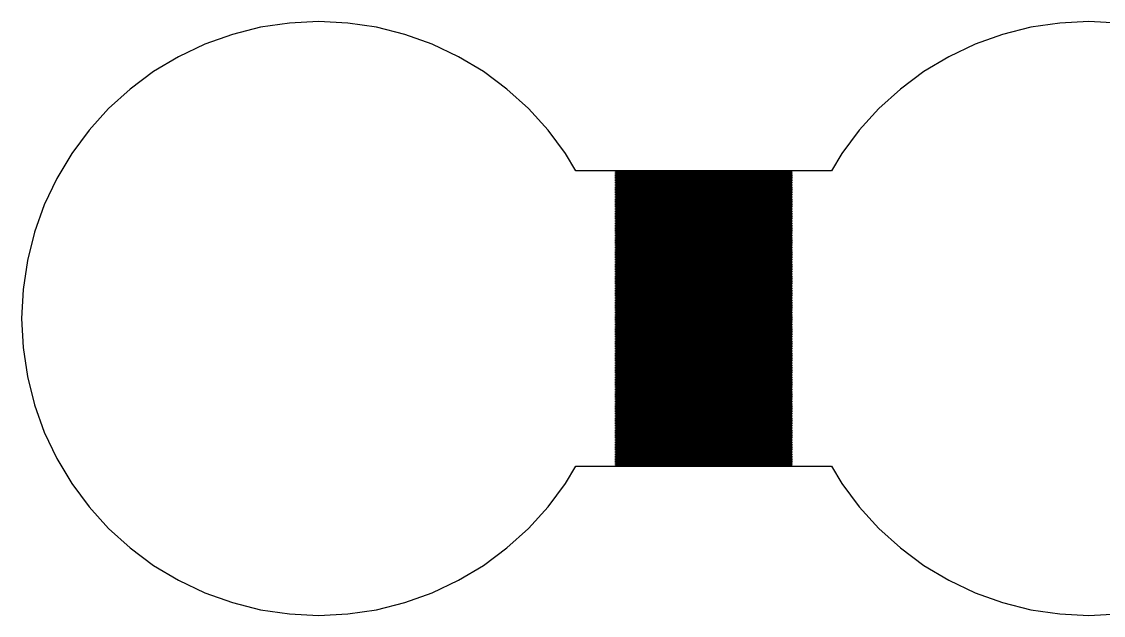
# Model space of a CAD drawing. Extents: x -5 to 101, y -4 to 66.
# Drawn here: x -4.97 to 7.67, y -3.97 to 2.97 of the extents above; entities that cross this region are included whole.
import ezdxf

# ---------------------------------------------------------------- set-up
doc = ezdxf.new("R2010")
doc.units = 0

msp = doc.modelspace()

# ---------------------------------------------------------------- linework, layer by layer
for p, q in [((-1.84012, 2.95328), (-2.17696, 2.90332)), ((-1.5, 2.96999), (-1.84012, 2.95328)), ((-1.15987, 2.95328), (-1.5, 2.96999)), ((-0.823029, 2.90332), (-1.15987, 2.95328)), ((7.15987, 2.95328), (6.82303, 2.90332)), ((7.5, 2.96999), (7.15987, 2.95328)), ((7.84013, 2.95328), (7.5, 2.96999)), ((-2.50728, 2.82057), (-2.82791, 2.70586)), ((-2.17696, 2.90332), (-2.50728, 2.82057)), ((-0.492706, 2.82057), (-0.823029, 2.90332)), ((-0.172073, 2.70586), (-0.492706, 2.82057)), ((6.49271, 2.82057), (6.17207, 2.70586)), ((6.82303, 2.90332), (6.49271, 2.82057)), ((-2.82791, 2.70586), (-3.13574, 2.56026)), ((0.135757, 2.56026), (-0.172073, 2.70586)), ((6.17207, 2.70586), (5.86424, 2.56026)), ((-3.13574, 2.56026), (-3.42783, 2.38519)), ((0.427841, 2.38519), (0.135757, 2.56026)), ((5.86424, 2.56026), (5.57216, 2.38519)), ((-3.42783, 2.38519), (-3.70134, 2.18234)), ((0.701355, 2.18234), (0.427841, 2.38519)), ((5.57216, 2.38519), (5.29865, 2.18234)), ((-3.70134, 2.18234), (-3.95366, 1.95366)), ((0.953674, 1.95366), (0.701355, 2.18234)), ((5.29865, 2.18234), (5.04633, 1.95366)), ((-3.95366, 1.95366), (-4.18234, 1.70134)), ((1.18236, 1.70134), (0.953674, 1.95366)), ((5.04633, 1.95366), (4.81764, 1.70134)), ((-4.18234, 1.70134), (-4.38519, 1.42783)), ((1.38521, 1.42783), (1.18236, 1.70134)), ((4.81764, 1.70134), (4.61479, 1.42783)), ((-4.38519, 1.42783), (-4.56026, 1.13574)), ((1.50677, 1.22499), (1.38521, 1.42783)), ((4.61479, 1.42783), (4.49323, 1.22499)), ((4.49323, 1.22499), (1.50677, 1.22499)), ((1.97, 1.20499), (1.97, 1.215)), ((1.97, 1.215), (4.03, 1.215)), ((4.03, 1.20499), (1.97, 1.20499)), ((1.97, 1.185), (1.97, 1.19499)), ((1.97, 1.19499), (4.03, 1.19499)), ((4.03, 1.185), (1.97, 1.185)), ((1.97, 1.16499), (1.97, 1.17499)), ((1.97, 1.17499), (4.03, 1.17499)), ((4.03, 1.16499), (1.97, 1.16499)), ((1.97, 1.14499), (1.97, 1.155)), ((1.97, 1.155), (4.03, 1.155)), ((4.03, 1.14499), (1.97, 1.14499)), ((4.03, 1.215), (4.03, 1.20499)), ((4.03, 1.19499), (4.03, 1.185)), ((4.03, 1.17499), (4.03, 1.16499)), ((4.03, 1.155), (4.03, 1.14499)), ((-4.56026, 1.13574), (-4.70586, 0.827911)), ((1.97, 1.125), (1.97, 1.13499)), ((1.97, 1.13499), (4.03, 1.13499)), ((4.03, 1.125), (1.97, 1.125)), ((1.97, 1.105), (1.97, 1.11499)), ((1.97, 1.11499), (4.03, 1.11499)), ((4.03, 1.105), (1.97, 1.105)), ((1.97, 1.08499), (1.97, 1.09499)), ((1.97, 1.09499), (4.03, 1.09499)), ((4.03, 1.08499), (1.97, 1.08499)), ((1.97, 1.06499), (1.97, 1.075)), ((1.97, 1.075), (4.03, 1.075)), ((4.03, 1.06499), (1.97, 1.06499)), ((1.97, 1.045), (1.97, 1.05499)), ((1.97, 1.05499), (4.03, 1.05499)), ((4.03, 1.045), (1.97, 1.045)), ((1.97, 1.02499), (1.97, 1.03499)), ((1.97, 1.03499), (4.03, 1.03499)), ((4.03, 1.02499), (1.97, 1.02499)), ((1.97, 1.00499), (1.97, 1.015)), ((1.97, 1.015), (4.03, 1.015)), ((4.03, 1.13499), (4.03, 1.125)), ((4.03, 1.11499), (4.03, 1.105)), ((4.03, 1.09499), (4.03, 1.08499)), ((4.03, 1.075), (4.03, 1.06499)), ((4.03, 1.05499), (4.03, 1.045)), ((4.03, 1.03499), (4.03, 1.02499)), ((4.03, 1.015), (4.03, 1.00499)), ((4.03, 1.00499), (1.97, 1.00499)), ((1.97, 0.984985), (1.97, 0.994995)), ((1.97, 0.994995), (4.03, 0.994995)), ((4.03, 0.984985), (1.97, 0.984985)), ((1.97, 0.964996), (1.97, 0.974991)), ((1.97, 0.974991), (4.03, 0.974991)), ((4.03, 0.964996), (1.97, 0.964996)), ((1.97, 0.944992), (1.97, 0.954987)), ((1.97, 0.954987), (4.03, 0.954987)), ((4.03, 0.944992), (1.97, 0.944992)), ((1.97, 0.924988), (1.97, 0.934998)), ((1.97, 0.934998), (4.03, 0.934998)), ((4.03, 0.924988), (1.97, 0.924988)), ((1.97, 0.904999), (1.97, 0.914993)), ((1.97, 0.914993), (4.03, 0.914993)), ((4.03, 0.904999), (1.97, 0.904999)), ((1.97, 0.884995), (1.97, 0.894989)), ((1.97, 0.894989), (4.03, 0.894989)), ((4.03, 0.884995), (1.97, 0.884995)), ((4.03, 0.994995), (4.03, 0.984985)), ((4.03, 0.974991), (4.03, 0.964996)), ((4.03, 0.954987), (4.03, 0.944992)), ((4.03, 0.934998), (4.03, 0.924988)), ((4.03, 0.914993), (4.03, 0.904999)), ((4.03, 0.894989), (4.03, 0.884995)), ((-4.70586, 0.827911), (-4.82057, 0.507278)), ((1.97, 0.86499), (1.97, 0.875)), ((1.97, 0.875), (4.03, 0.875)), ((4.03, 0.86499), (1.97, 0.86499)), ((1.97, 0.844986), (1.97, 0.854996)), ((1.97, 0.854996), (4.03, 0.854996)), ((4.03, 0.844986), (1.97, 0.844986)), ((1.97, 0.824997), (1.97, 0.834991)), ((1.97, 0.834991), (4.03, 0.834991)), ((4.03, 0.824997), (1.97, 0.824997)), ((1.97, 0.804993), (1.97, 0.814987)), ((1.97, 0.814987), (4.03, 0.814987)), ((4.03, 0.804993), (1.97, 0.804993)), ((1.97, 0.784988), (1.97, 0.794998)), ((1.97, 0.794998), (4.03, 0.794998)), ((4.03, 0.784988), (1.97, 0.784988)), ((1.97, 0.764999), (1.97, 0.774994)), ((1.97, 0.774994), (4.03, 0.774994)), ((4.03, 0.764999), (1.97, 0.764999)), ((4.03, 0.875), (4.03, 0.86499)), ((4.03, 0.854996), (4.03, 0.844986)), ((4.03, 0.834991), (4.03, 0.824997)), ((4.03, 0.814987), (4.03, 0.804993)), ((4.03, 0.794998), (4.03, 0.784988)), ((4.03, 0.774994), (4.03, 0.764999)), ((1.97, 0.744995), (1.97, 0.75499)), ((1.97, 0.75499), (4.03, 0.75499)), ((4.03, 0.744995), (1.97, 0.744995)), ((1.97, 0.724991), (1.97, 0.734985)), ((1.97, 0.734985), (4.03, 0.734985)), ((4.03, 0.724991), (1.97, 0.724991)), ((1.97, 0.704987), (1.97, 0.714996)), ((1.97, 0.714996), (4.03, 0.714996)), ((4.03, 0.704987), (1.97, 0.704987)), ((1.97, 0.684998), (1.97, 0.694992)), ((1.97, 0.694992), (4.03, 0.694992)), ((4.03, 0.684998), (1.97, 0.684998)), ((1.97, 0.664993), (1.97, 0.674988)), ((1.97, 0.674988), (4.03, 0.674988)), ((4.03, 0.664993), (1.97, 0.664993)), ((1.97, 0.644989), (1.97, 0.654999)), ((1.97, 0.654999), (4.03, 0.654999)), ((4.03, 0.644989), (1.97, 0.644989)), ((1.97, 0.625), (1.97, 0.634995)), ((1.97, 0.634995), (4.03, 0.634995)), ((4.03, 0.75499), (4.03, 0.744995)), ((4.03, 0.734985), (4.03, 0.724991)), ((4.03, 0.714996), (4.03, 0.704987)), ((4.03, 0.694992), (4.03, 0.684998)), ((4.03, 0.674988), (4.03, 0.664993)), ((4.03, 0.654999), (4.03, 0.644989)), ((4.03, 0.634995), (4.03, 0.625)), ((-4.82057, 0.507278), (-4.90332, 0.176956)), ((4.03, 0.625), (1.97, 0.625)), ((1.97, 0.604996), (1.97, 0.61499)), ((1.97, 0.61499), (4.03, 0.61499)), ((4.03, 0.604996), (1.97, 0.604996)), ((1.97, 0.584991), (1.97, 0.594986)), ((1.97, 0.594986), (4.03, 0.594986)), ((4.03, 0.584991), (1.97, 0.584991)), ((1.97, 0.564987), (1.97, 0.574997)), ((1.97, 0.574997), (4.03, 0.574997)), ((4.03, 0.564987), (1.97, 0.564987)), ((1.97, 0.544998), (1.97, 0.554993)), ((1.97, 0.554993), (4.03, 0.554993)), ((4.03, 0.544998), (1.97, 0.544998)), ((1.97, 0.524994), (1.97, 0.534988)), ((1.97, 0.534988), (4.03, 0.534988)), ((4.03, 0.524994), (1.97, 0.524994)), ((1.97, 0.50499), (1.97, 0.514999)), ((1.97, 0.514999), (4.03, 0.514999)), ((4.03, 0.61499), (4.03, 0.604996)), ((4.03, 0.594986), (4.03, 0.584991)), ((4.03, 0.574997), (4.03, 0.564987)), ((4.03, 0.554993), (4.03, 0.544998)), ((4.03, 0.534988), (4.03, 0.524994)), ((4.03, 0.514999), (4.03, 0.50499)), ((4.03, 0.50499), (1.97, 0.50499)), ((1.97, 0.484985), (1.97, 0.494995)), ((1.97, 0.494995), (4.03, 0.494995)), ((4.03, 0.484985), (1.97, 0.484985)), ((1.97, 0.464996), (1.97, 0.474991)), ((1.97, 0.474991), (4.03, 0.474991)), ((4.03, 0.464996), (1.97, 0.464996)), ((1.97, 0.444992), (1.97, 0.454987)), ((1.97, 0.454987), (4.03, 0.454987)), ((4.03, 0.444992), (1.97, 0.444992)), ((1.97, 0.424988), (1.97, 0.434998)), ((1.97, 0.434998), (4.03, 0.434998)), ((4.03, 0.424988), (1.97, 0.424988)), ((1.97, 0.404999), (1.97, 0.414993)), ((1.97, 0.414993), (4.03, 0.414993)), ((4.03, 0.404999), (1.97, 0.404999)), ((1.97, 0.384995), (1.97, 0.394989)), ((1.97, 0.394989), (4.03, 0.394989)), ((4.03, 0.384995), (1.97, 0.384995)), ((4.03, 0.494995), (4.03, 0.484985)), ((4.03, 0.474991), (4.03, 0.464996)), ((4.03, 0.454987), (4.03, 0.444992)), ((4.03, 0.434998), (4.03, 0.424988)), ((4.03, 0.414993), (4.03, 0.404999)), ((4.03, 0.394989), (4.03, 0.384995)), ((1.97, 0.36499), (1.97, 0.375)), ((1.97, 0.375), (4.03, 0.375)), ((4.03, 0.36499), (1.97, 0.36499)), ((1.97, 0.344986), (1.97, 0.354996)), ((1.97, 0.354996), (4.03, 0.354996)), ((4.03, 0.344986), (1.97, 0.344986)), ((1.97, 0.324997), (1.97, 0.334991)), ((1.97, 0.334991), (4.03, 0.334991)), ((4.03, 0.324997), (1.97, 0.324997)), ((1.97, 0.304993), (1.97, 0.314987)), ((1.97, 0.314987), (4.03, 0.314987)), ((4.03, 0.304993), (1.97, 0.304993)), ((1.97, 0.284988), (1.97, 0.294998)), ((1.97, 0.294998), (4.03, 0.294998)), ((4.03, 0.284988), (1.97, 0.284988)), ((1.97, 0.264999), (1.97, 0.274994)), ((1.97, 0.274994), (4.03, 0.274994)), ((4.03, 0.264999), (1.97, 0.264999)), ((1.97, 0.244995), (1.97, 0.25499)), ((1.97, 0.25499), (4.03, 0.25499)), ((4.03, 0.375), (4.03, 0.36499)), ((4.03, 0.354996), (4.03, 0.344986)), ((4.03, 0.334991), (4.03, 0.324997)), ((4.03, 0.314987), (4.03, 0.304993)), ((4.03, 0.294998), (4.03, 0.284988)), ((4.03, 0.274994), (4.03, 0.264999)), ((4.03, 0.25499), (4.03, 0.244995)), ((-4.90332, 0.176956), (-4.95328, -0.159882)), ((4.03, 0.244995), (1.97, 0.244995)), ((1.97, 0.224991), (1.97, 0.234985)), ((1.97, 0.234985), (4.03, 0.234985)), ((4.03, 0.224991), (1.97, 0.224991)), ((1.97, 0.204987), (1.97, 0.214996)), ((1.97, 0.214996), (4.03, 0.214996)), ((4.03, 0.204987), (1.97, 0.204987)), ((1.97, 0.184998), (1.97, 0.194992)), ((1.97, 0.194992), (4.03, 0.194992)), ((4.03, 0.184998), (1.97, 0.184998)), ((1.97, 0.164993), (1.97, 0.174988)), ((1.97, 0.174988), (4.03, 0.174988)), ((4.03, 0.164993), (1.97, 0.164993)), ((1.97, 0.144989), (1.97, 0.154999)), ((1.97, 0.154999), (4.03, 0.154999)), ((4.03, 0.144989), (1.97, 0.144989)), ((1.97, 0.125), (1.97, 0.134995)), ((1.97, 0.134995), (4.03, 0.134995)), ((4.03, 0.234985), (4.03, 0.224991)), ((4.03, 0.214996), (4.03, 0.204987)), ((4.03, 0.194992), (4.03, 0.184998)), ((4.03, 0.174988), (4.03, 0.164993)), ((4.03, 0.154999), (4.03, 0.144989)), ((4.03, 0.134995), (4.03, 0.125)), ((4.03, 0.125), (1.97, 0.125)), ((1.97, 0.104996), (1.97, 0.11499)), ((1.97, 0.11499), (4.03, 0.11499)), ((4.03, 0.104996), (1.97, 0.104996)), ((1.97, 0.084991), (1.97, 0.094986)), ((1.97, 0.094986), (4.03, 0.094986)), ((4.03, 0.084991), (1.97, 0.084991)), ((1.97, 0.064987), (1.97, 0.074997)), ((1.97, 0.074997), (4.03, 0.074997)), ((4.03, 0.064987), (1.97, 0.064987)), ((1.97, 0.044998), (1.97, 0.054993)), ((1.97, 0.054993), (4.03, 0.054993)), ((4.03, 0.044998), (1.97, 0.044998)), ((1.97, 0.024994), (1.97, 0.034988)), ((1.97, 0.034988), (4.03, 0.034988)), ((4.03, 0.024994), (1.97, 0.024994)), ((1.97, 0.00499), (1.97, 0.014999)), ((1.97, 0.014999), (4.03, 0.014999)), ((4.03, 0.00499), (1.97, 0.00499)), ((4.03, 0.11499), (4.03, 0.104996)), ((4.03, 0.094986), (4.03, 0.084991)), ((4.03, 0.074997), (4.03, 0.064987)), ((4.03, 0.054993), (4.03, 0.044998)), ((4.03, 0.034988), (4.03, 0.024994)), ((4.03, 0.014999), (4.03, 0.00499)), ((1.97, -0.015015), (1.97, -0.005005)), ((1.97, -0.005005), (4.03, -0.005005)), ((4.03, -0.015015), (1.97, -0.015015)), ((1.97, -0.035004), (1.97, -0.025009)), ((1.97, -0.025009), (4.03, -0.025009)), ((4.03, -0.035004), (1.97, -0.035004)), ((1.97, -0.055008), (1.97, -0.045013)), ((1.97, -0.045013), (4.03, -0.045013)), ((4.03, -0.055008), (1.97, -0.055008)), ((1.97, -0.075012), (1.97, -0.065002)), ((1.97, -0.065002), (4.03, -0.065002)), ((4.03, -0.075012), (1.97, -0.075012)), ((1.97, -0.095001), (1.97, -0.085007)), ((1.97, -0.085007), (4.03, -0.085007)), ((4.03, -0.095001), (1.97, -0.095001)), ((1.97, -0.115005), (1.97, -0.105011)), ((1.97, -0.105011), (4.03, -0.105011)), ((4.03, -0.115005), (1.97, -0.115005)), ((1.97, -0.13501), (1.97, -0.125)), ((1.97, -0.125), (4.03, -0.125)), ((4.03, -0.005005), (4.03, -0.015015)), ((4.03, -0.025009), (4.03, -0.035004)), ((4.03, -0.045013), (4.03, -0.055008)), ((4.03, -0.065002), (4.03, -0.075012)), ((4.03, -0.085007), (4.03, -0.095001)), ((4.03, -0.105011), (4.03, -0.115005)), ((4.03, -0.125), (4.03, -0.13501)), ((-4.95328, -0.159882), (-4.96999, -0.5)), ((4.03, -0.13501), (1.97, -0.13501)), ((1.97, -0.155014), (1.97, -0.145004)), ((1.97, -0.145004), (4.03, -0.145004)), ((4.03, -0.155014), (1.97, -0.155014)), ((1.97, -0.175003), (1.97, -0.165009)), ((1.97, -0.165009), (4.03, -0.165009)), ((4.03, -0.175003), (1.97, -0.175003)), ((1.97, -0.195007), (1.97, -0.185013)), ((1.97, -0.185013), (4.03, -0.185013)), ((4.03, -0.195007), (1.97, -0.195007)), ((1.97, -0.215012), (1.97, -0.205002)), ((1.97, -0.205002), (4.03, -0.205002)), ((4.03, -0.215012), (1.97, -0.215012)), ((1.97, -0.235001), (1.97, -0.225006)), ((1.97, -0.225006), (4.03, -0.225006)), ((4.03, -0.235001), (1.97, -0.235001)), ((1.97, -0.255005), (1.97, -0.24501)), ((1.97, -0.24501), (4.03, -0.24501)), ((4.03, -0.145004), (4.03, -0.155014)), ((4.03, -0.165009), (4.03, -0.175003)), ((4.03, -0.185013), (4.03, -0.195007)), ((4.03, -0.205002), (4.03, -0.215012)), ((4.03, -0.225006), (4.03, -0.235001)), ((4.03, -0.24501), (4.03, -0.255005)), ((4.03, -0.255005), (1.97, -0.255005)), ((1.97, -0.275009), (1.97, -0.265015)), ((1.97, -0.265015), (4.03, -0.265015)), ((4.03, -0.275009), (1.97, -0.275009)), ((1.97, -0.295013), (1.97, -0.285004)), ((1.97, -0.285004), (4.03, -0.285004)), ((4.03, -0.295013), (1.97, -0.295013)), ((1.97, -0.315002), (1.97, -0.305008)), ((1.97, -0.305008), (4.03, -0.305008)), ((4.03, -0.315002), (1.97, -0.315002)), ((1.97, -0.335007), (1.97, -0.325012)), ((1.97, -0.325012), (4.03, -0.325012)), ((4.03, -0.335007), (1.97, -0.335007)), ((1.97, -0.355011), (1.97, -0.345001)), ((1.97, -0.345001), (4.03, -0.345001)), ((4.03, -0.355011), (1.97, -0.355011)), ((1.97, -0.375), (1.97, -0.365005)), ((1.97, -0.365005), (4.03, -0.365005)), ((4.03, -0.375), (1.97, -0.375)), ((4.03, -0.265015), (4.03, -0.275009)), ((4.03, -0.285004), (4.03, -0.295013)), ((4.03, -0.305008), (4.03, -0.315002)), ((4.03, -0.325012), (4.03, -0.335007)), ((4.03, -0.345001), (4.03, -0.355011)), ((4.03, -0.365005), (4.03, -0.375)), ((-4.96999, -0.5), (-4.95328, -0.840118)), ((1.97, -0.395004), (1.97, -0.38501)), ((1.97, -0.38501), (4.03, -0.38501)), ((4.03, -0.395004), (1.97, -0.395004)), ((1.97, -0.415009), (1.97, -0.405014)), ((1.97, -0.405014), (4.03, -0.405014)), ((4.03, -0.415009), (1.97, -0.415009)), ((1.97, -0.435013), (1.97, -0.425003)), ((1.97, -0.425003), (4.03, -0.425003)), ((4.03, -0.435013), (1.97, -0.435013)), ((1.97, -0.455002), (1.97, -0.445007)), ((1.97, -0.445007), (4.03, -0.445007)), ((4.03, -0.455002), (1.97, -0.455002)), ((1.97, -0.475006), (1.97, -0.465012)), ((1.97, -0.465012), (4.03, -0.465012)), ((4.03, -0.475006), (1.97, -0.475006)), ((1.97, -0.49501), (1.97, -0.485001)), ((1.97, -0.485001), (4.03, -0.485001)), ((4.03, -0.49501), (1.97, -0.49501)), ((1.97, -0.514999), (1.97, -0.50499)), ((1.97, -0.50499), (4.03, -0.50499)), ((4.03, -0.38501), (4.03, -0.395004)), ((4.03, -0.405014), (4.03, -0.415009)), ((4.03, -0.425003), (4.03, -0.435013)), ((4.03, -0.445007), (4.03, -0.455002)), ((4.03, -0.465012), (4.03, -0.475006)), ((4.03, -0.485001), (4.03, -0.49501)), ((4.03, -0.50499), (4.03, -0.514999)), ((4.03, -0.514999), (1.97, -0.514999)), ((1.97, -0.534988), (1.97, -0.524994)), ((1.97, -0.524994), (4.03, -0.524994)), ((4.03, -0.534988), (1.97, -0.534988)), ((1.97, -0.554993), (1.97, -0.544998)), ((1.97, -0.544998), (4.03, -0.544998)), ((4.03, -0.554993), (1.97, -0.554993)), ((1.97, -0.574997), (1.97, -0.564987)), ((1.97, -0.564987), (4.03, -0.564987)), ((4.03, -0.574997), (1.97, -0.574997)), ((1.97, -0.594986), (1.97, -0.584991)), ((1.97, -0.584991), (4.03, -0.584991)), ((4.03, -0.594986), (1.97, -0.594986)), ((1.97, -0.61499), (1.97, -0.604996)), ((1.97, -0.604996), (4.03, -0.604996)), ((4.03, -0.61499), (1.97, -0.61499)), ((1.97, -0.634995), (1.97, -0.625)), ((1.97, -0.625), (4.03, -0.625)), ((4.03, -0.524994), (4.03, -0.534988)), ((4.03, -0.544998), (4.03, -0.554993)), ((4.03, -0.564987), (4.03, -0.574997)), ((4.03, -0.584991), (4.03, -0.594986)), ((4.03, -0.604996), (4.03, -0.61499)), ((4.03, -0.625), (4.03, -0.634995)), ((4.03, -0.634995), (1.97, -0.634995)), ((1.97, -0.654999), (1.97, -0.644989)), ((1.97, -0.644989), (4.03, -0.644989)), ((4.03, -0.654999), (1.97, -0.654999)), ((1.97, -0.674988), (1.97, -0.664993)), ((1.97, -0.664993), (4.03, -0.664993)), ((4.03, -0.674988), (1.97, -0.674988)), ((1.97, -0.694992), (1.97, -0.684998)), ((1.97, -0.684998), (4.03, -0.684998)), ((4.03, -0.694992), (1.97, -0.694992)), ((1.97, -0.714996), (1.97, -0.704987)), ((1.97, -0.704987), (4.03, -0.704987)), ((4.03, -0.714996), (1.97, -0.714996)), ((1.97, -0.734985), (1.97, -0.724991)), ((1.97, -0.724991), (4.03, -0.724991)), ((4.03, -0.734985), (1.97, -0.734985)), ((1.97, -0.75499), (1.97, -0.744995)), ((1.97, -0.744995), (4.03, -0.744995)), ((4.03, -0.75499), (1.97, -0.75499)), ((4.03, -0.644989), (4.03, -0.654999)), ((4.03, -0.664993), (4.03, -0.674988)), ((4.03, -0.684998), (4.03, -0.694992)), ((4.03, -0.704987), (4.03, -0.714996)), ((4.03, -0.724991), (4.03, -0.734985)), ((4.03, -0.744995), (4.03, -0.75499)), ((-4.95328, -0.840118), (-4.90332, -1.17696)), ((1.97, -0.774994), (1.97, -0.764999)), ((1.97, -0.764999), (4.03, -0.764999)), ((4.03, -0.774994), (1.97, -0.774994)), ((1.97, -0.794998), (1.97, -0.784988)), ((1.97, -0.784988), (4.03, -0.784988)), ((4.03, -0.794998), (1.97, -0.794998)), ((1.97, -0.814987), (1.97, -0.804993)), ((1.97, -0.804993), (4.03, -0.804993)), ((4.03, -0.814987), (1.97, -0.814987)), ((1.97, -0.834991), (1.97, -0.824997)), ((1.97, -0.824997), (4.03, -0.824997)), ((4.03, -0.834991), (1.97, -0.834991)), ((1.97, -0.854996), (1.97, -0.844986)), ((1.97, -0.844986), (4.03, -0.844986)), ((4.03, -0.854996), (1.97, -0.854996)), ((1.97, -0.875), (1.97, -0.86499)), ((1.97, -0.86499), (4.03, -0.86499)), ((4.03, -0.875), (1.97, -0.875)), ((4.03, -0.764999), (4.03, -0.774994)), ((4.03, -0.784988), (4.03, -0.794998)), ((4.03, -0.804993), (4.03, -0.814987)), ((4.03, -0.824997), (4.03, -0.834991)), ((4.03, -0.844986), (4.03, -0.854996)), ((4.03, -0.86499), (4.03, -0.875)), ((1.97, -0.894989), (1.97, -0.884995)), ((1.97, -0.884995), (4.03, -0.884995)), ((4.03, -0.894989), (1.97, -0.894989)), ((1.97, -0.914993), (1.97, -0.904999)), ((1.97, -0.904999), (4.03, -0.904999)), ((4.03, -0.914993), (1.97, -0.914993)), ((1.97, -0.934998), (1.97, -0.924988)), ((1.97, -0.924988), (4.03, -0.924988)), ((4.03, -0.934998), (1.97, -0.934998)), ((1.97, -0.954987), (1.97, -0.944992)), ((1.97, -0.944992), (4.03, -0.944992)), ((4.03, -0.954987), (1.97, -0.954987)), ((1.97, -0.974991), (1.97, -0.964996)), ((1.97, -0.964996), (4.03, -0.964996)), ((4.03, -0.974991), (1.97, -0.974991)), ((1.97, -0.994995), (1.97, -0.984985)), ((1.97, -0.984985), (4.03, -0.984985)), ((4.03, -0.994995), (1.97, -0.994995)), ((1.97, -1.015), (1.97, -1.00499)), ((1.97, -1.00499), (4.03, -1.00499)), ((4.03, -0.884995), (4.03, -0.894989)), ((4.03, -0.904999), (4.03, -0.914993)), ((4.03, -0.924988), (4.03, -0.934998)), ((4.03, -0.944992), (4.03, -0.954987)), ((4.03, -0.964996), (4.03, -0.974991)), ((4.03, -0.984985), (4.03, -0.994995)), ((4.03, -1.00499), (4.03, -1.015)), ((4.03, -1.015), (1.97, -1.015)), ((1.97, -1.03499), (1.97, -1.02499)), ((1.97, -1.02499), (4.03, -1.02499)), ((4.03, -1.03499), (1.97, -1.03499)), ((1.97, -1.05499), (1.97, -1.045)), ((1.97, -1.045), (4.03, -1.045)), ((4.03, -1.05499), (1.97, -1.05499)), ((1.97, -1.075), (1.97, -1.06499)), ((1.97, -1.06499), (4.03, -1.06499)), ((4.03, -1.075), (1.97, -1.075)), ((1.97, -1.09499), (1.97, -1.08499)), ((1.97, -1.08499), (4.03, -1.08499)), ((4.03, -1.09499), (1.97, -1.09499)), ((1.97, -1.11499), (1.97, -1.105)), ((1.97, -1.105), (4.03, -1.105)), ((4.03, -1.11499), (1.97, -1.11499)), ((1.97, -1.13499), (1.97, -1.125)), ((1.97, -1.125), (4.03, -1.125)), ((4.03, -1.13499), (1.97, -1.13499)), ((4.03, -1.02499), (4.03, -1.03499)), ((4.03, -1.045), (4.03, -1.05499)), ((4.03, -1.06499), (4.03, -1.075)), ((4.03, -1.08499), (4.03, -1.09499)), ((4.03, -1.105), (4.03, -1.11499)), ((4.03, -1.125), (4.03, -1.13499)), ((-4.90332, -1.17696), (-4.82057, -1.50728)), ((1.97, -1.155), (1.97, -1.14499)), ((1.97, -1.14499), (4.03, -1.14499)), ((4.03, -1.155), (1.97, -1.155)), ((1.97, -1.17499), (1.97, -1.16499)), ((1.97, -1.16499), (4.03, -1.16499)), ((4.03, -1.17499), (1.97, -1.17499)), ((1.97, -1.19499), (1.97, -1.185)), ((1.97, -1.185), (4.03, -1.185)), ((4.03, -1.19499), (1.97, -1.19499)), ((1.97, -1.215), (1.97, -1.20499)), ((1.97, -1.20499), (4.03, -1.20499)), ((4.03, -1.215), (1.97, -1.215)), ((1.97, -1.23499), (1.97, -1.22499)), ((1.97, -1.22499), (4.03, -1.22499)), ((4.03, -1.23499), (1.97, -1.23499)), ((1.97, -1.25499), (1.97, -1.245)), ((1.97, -1.245), (4.03, -1.245)), ((4.03, -1.25499), (1.97, -1.25499)), ((4.03, -1.14499), (4.03, -1.155)), ((4.03, -1.16499), (4.03, -1.17499)), ((4.03, -1.185), (4.03, -1.19499)), ((4.03, -1.20499), (4.03, -1.215)), ((4.03, -1.22499), (4.03, -1.23499)), ((4.03, -1.245), (4.03, -1.25499)), ((1.97, -1.27499), (1.97, -1.265)), ((1.97, -1.265), (4.03, -1.265)), ((4.03, -1.27499), (1.97, -1.27499)), ((1.97, -1.295), (1.97, -1.28499)), ((1.97, -1.28499), (4.03, -1.28499)), ((4.03, -1.295), (1.97, -1.295)), ((1.97, -1.31499), (1.97, -1.30499)), ((1.97, -1.30499), (4.03, -1.30499)), ((4.03, -1.31499), (1.97, -1.31499)), ((1.97, -1.33499), (1.97, -1.325)), ((1.97, -1.325), (4.03, -1.325)), ((4.03, -1.33499), (1.97, -1.33499)), ((1.97, -1.355), (1.97, -1.34499)), ((1.97, -1.34499), (4.03, -1.34499)), ((4.03, -1.355), (1.97, -1.355)), ((1.97, -1.375), (1.97, -1.36499)), ((1.97, -1.36499), (4.03, -1.36499)), ((4.03, -1.375), (1.97, -1.375)), ((1.97, -1.39499), (1.97, -1.38499)), ((1.97, -1.38499), (4.03, -1.38499)), ((4.03, -1.265), (4.03, -1.27499)), ((4.03, -1.28499), (4.03, -1.295)), ((4.03, -1.30499), (4.03, -1.31499)), ((4.03, -1.325), (4.03, -1.33499)), ((4.03, -1.34499), (4.03, -1.355)), ((4.03, -1.36499), (4.03, -1.375)), ((4.03, -1.38499), (4.03, -1.39499)), ((-4.82057, -1.50728), (-4.70586, -1.82791)), ((4.03, -1.39499), (1.97, -1.39499)), ((1.97, -1.41499), (1.97, -1.405)), ((1.97, -1.405), (4.03, -1.405)), ((4.03, -1.41499), (1.97, -1.41499)), ((1.97, -1.435), (1.97, -1.42499)), ((1.97, -1.42499), (4.03, -1.42499)), ((4.03, -1.435), (1.97, -1.435)), ((1.97, -1.45499), (1.97, -1.44499)), ((1.97, -1.44499), (4.03, -1.44499)), ((4.03, -1.45499), (1.97, -1.45499)), ((1.97, -1.47499), (1.97, -1.465)), ((1.97, -1.465), (4.03, -1.465)), ((4.03, -1.47499), (1.97, -1.47499)), ((1.97, -1.495), (1.97, -1.48499)), ((1.97, -1.48499), (4.03, -1.48499)), ((4.03, -1.495), (1.97, -1.495)), ((1.97, -1.515), (1.97, -1.50499)), ((1.97, -1.50499), (4.03, -1.50499)), ((4.03, -1.515), (1.97, -1.515)), ((4.03, -1.405), (4.03, -1.41499)), ((4.03, -1.42499), (4.03, -1.435)), ((4.03, -1.44499), (4.03, -1.45499)), ((4.03, -1.465), (4.03, -1.47499)), ((4.03, -1.48499), (4.03, -1.495)), ((4.03, -1.50499), (4.03, -1.515)), ((1.97, -1.53499), (1.97, -1.52499)), ((1.97, -1.52499), (4.03, -1.52499)), ((4.03, -1.53499), (1.97, -1.53499)), ((1.97, -1.55499), (1.97, -1.545)), ((1.97, -1.545), (4.03, -1.545)), ((4.03, -1.55499), (1.97, -1.55499)), ((1.97, -1.575), (1.97, -1.56499)), ((1.97, -1.56499), (4.03, -1.56499)), ((4.03, -1.575), (1.97, -1.575)), ((1.97, -1.59499), (1.97, -1.58499)), ((1.97, -1.58499), (4.03, -1.58499)), ((4.03, -1.59499), (1.97, -1.59499)), ((1.97, -1.61499), (1.97, -1.605)), ((1.97, -1.605), (4.03, -1.605)), ((4.03, -1.61499), (1.97, -1.61499)), ((1.97, -1.63499), (1.97, -1.625)), ((1.97, -1.625), (4.03, -1.625)), ((4.03, -1.63499), (1.97, -1.63499)), ((4.03, -1.52499), (4.03, -1.53499)), ((4.03, -1.545), (4.03, -1.55499)), ((4.03, -1.56499), (4.03, -1.575)), ((4.03, -1.58499), (4.03, -1.59499)), ((4.03, -1.605), (4.03, -1.61499)), ((4.03, -1.625), (4.03, -1.63499)), ((1.97, -1.655), (1.97, -1.64499)), ((1.97, -1.64499), (4.03, -1.64499)), ((4.03, -1.655), (1.97, -1.655)), ((1.97, -1.67499), (1.97, -1.66499)), ((1.97, -1.66499), (4.03, -1.66499)), ((4.03, -1.67499), (1.97, -1.67499)), ((1.97, -1.69499), (1.97, -1.685)), ((1.97, -1.685), (4.03, -1.685)), ((4.03, -1.69499), (1.97, -1.69499)), ((1.97, -1.715), (1.97, -1.70499)), ((1.97, -1.70499), (4.03, -1.70499)), ((4.03, -1.715), (1.97, -1.715)), ((1.97, -1.73499), (1.97, -1.72499)), ((1.97, -1.72499), (4.03, -1.72499)), ((4.03, -1.73499), (1.97, -1.73499)), ((1.97, -1.75499), (1.97, -1.745)), ((1.97, -1.745), (4.03, -1.745)), ((4.03, -1.75499), (1.97, -1.75499)), ((1.97, -1.77499), (1.97, -1.765)), ((1.97, -1.765), (4.03, -1.765)), ((4.03, -1.64499), (4.03, -1.655)), ((4.03, -1.66499), (4.03, -1.67499)), ((4.03, -1.685), (4.03, -1.69499)), ((4.03, -1.70499), (4.03, -1.715)), ((4.03, -1.72499), (4.03, -1.73499)), ((4.03, -1.745), (4.03, -1.75499)), ((4.03, -1.765), (4.03, -1.77499)), ((-4.70586, -1.82791), (-4.56026, -2.13574)), ((4.03, -1.77499), (1.97, -1.77499)), ((1.97, -1.795), (1.97, -1.78499)), ((1.97, -1.78499), (4.03, -1.78499)), ((4.03, -1.795), (1.97, -1.795)), ((1.97, -1.81499), (1.97, -1.80499)), ((1.97, -1.80499), (4.03, -1.80499)), ((4.03, -1.81499), (1.97, -1.81499)), ((1.97, -1.83499), (1.97, -1.825)), ((1.97, -1.825), (4.03, -1.825)), ((4.03, -1.83499), (1.97, -1.83499)), ((1.97, -1.855), (1.97, -1.84499)), ((1.97, -1.84499), (4.03, -1.84499)), ((4.03, -1.855), (1.97, -1.855)), ((1.97, -1.875), (1.97, -1.86499)), ((1.97, -1.86499), (4.03, -1.86499)), ((4.03, -1.875), (1.97, -1.875)), ((1.97, -1.89499), (1.97, -1.88499)), ((1.97, -1.88499), (4.03, -1.88499)), ((4.03, -1.89499), (1.97, -1.89499)), ((4.03, -1.78499), (4.03, -1.795)), ((4.03, -1.80499), (4.03, -1.81499)), ((4.03, -1.825), (4.03, -1.83499)), ((4.03, -1.84499), (4.03, -1.855)), ((4.03, -1.86499), (4.03, -1.875)), ((4.03, -1.88499), (4.03, -1.89499)), ((1.97, -1.91499), (1.97, -1.905)), ((1.97, -1.905), (4.03, -1.905)), ((4.03, -1.91499), (1.97, -1.91499)), ((1.97, -1.935), (1.97, -1.92499)), ((1.97, -1.92499), (4.03, -1.92499)), ((4.03, -1.935), (1.97, -1.935)), ((1.97, -1.95499), (1.97, -1.94499)), ((1.97, -1.94499), (4.03, -1.94499)), ((4.03, -1.95499), (1.97, -1.95499)), ((1.97, -1.97499), (1.97, -1.965)), ((1.97, -1.965), (4.03, -1.965)), ((4.03, -1.97499), (1.97, -1.97499)), ((1.97, -1.995), (1.97, -1.98499)), ((1.97, -1.98499), (4.03, -1.98499)), ((4.03, -1.995), (1.97, -1.995)), ((1.97, -2.015), (1.97, -2.00499)), ((1.97, -2.00499), (4.03, -2.00499)), ((4.03, -2.015), (1.97, -2.015)), ((4.03, -1.905), (4.03, -1.91499)), ((4.03, -1.92499), (4.03, -1.935)), ((4.03, -1.94499), (4.03, -1.95499)), ((4.03, -1.965), (4.03, -1.97499)), ((4.03, -1.98499), (4.03, -1.995)), ((4.03, -2.00499), (4.03, -2.015)), ((-4.56026, -2.13574), (-4.38519, -2.42783)), ((1.97, -2.03499), (1.97, -2.02499)), ((1.97, -2.02499), (4.03, -2.02499)), ((4.03, -2.03499), (1.97, -2.03499)), ((1.97, -2.05499), (1.97, -2.045)), ((1.97, -2.045), (4.03, -2.045)), ((4.03, -2.05499), (1.97, -2.05499)), ((1.97, -2.075), (1.97, -2.06499)), ((1.97, -2.06499), (4.03, -2.06499)), ((4.03, -2.075), (1.97, -2.075)), ((1.97, -2.09499), (1.97, -2.08499)), ((1.97, -2.08499), (4.03, -2.08499)), ((4.03, -2.09499), (1.97, -2.09499)), ((1.97, -2.11499), (1.97, -2.105)), ((1.97, -2.105), (4.03, -2.105)), ((4.03, -2.11499), (1.97, -2.11499)), ((1.97, -2.13499), (1.97, -2.125)), ((1.97, -2.125), (4.03, -2.125)), ((4.03, -2.13499), (1.97, -2.13499)), ((1.97, -2.155), (1.97, -2.14499)), ((1.97, -2.14499), (4.03, -2.14499)), ((4.03, -2.02499), (4.03, -2.03499)), ((4.03, -2.045), (4.03, -2.05499)), ((4.03, -2.06499), (4.03, -2.075)), ((4.03, -2.08499), (4.03, -2.09499)), ((4.03, -2.105), (4.03, -2.11499)), ((4.03, -2.125), (4.03, -2.13499)), ((4.03, -2.14499), (4.03, -2.155)), ((1.38521, -2.42783), (1.50677, -2.22499)), ((1.50677, -2.22499), (4.49323, -2.22499)), ((4.03, -2.155), (1.97, -2.155)), ((1.97, -2.17499), (1.97, -2.16499)), ((1.97, -2.16499), (4.03, -2.16499)), ((4.03, -2.17499), (1.97, -2.17499)), ((1.97, -2.19499), (1.97, -2.185)), ((1.97, -2.185), (4.03, -2.185)), ((4.03, -2.19499), (1.97, -2.19499)), ((1.97, -2.215), (1.97, -2.20499)), ((1.97, -2.20499), (4.03, -2.20499)), ((4.03, -2.215), (1.97, -2.215)), ((4.03, -2.16499), (4.03, -2.17499)), ((4.03, -2.185), (4.03, -2.19499)), ((4.03, -2.20499), (4.03, -2.215)), ((4.49323, -2.22499), (4.61479, -2.42783)), ((-4.38519, -2.42783), (-4.18234, -2.70134)), ((1.18236, -2.70134), (1.38521, -2.42783)), ((4.61479, -2.42783), (4.81764, -2.70134)), ((-4.18234, -2.70134), (-3.95366, -2.95366)), ((0.953674, -2.95366), (1.18236, -2.70134)), ((4.81764, -2.70134), (5.04633, -2.95366)), ((-3.95366, -2.95366), (-3.70134, -3.18234)), ((0.701355, -3.18234), (0.953674, -2.95366)), ((5.04633, -2.95366), (5.29865, -3.18234)), ((-3.70134, -3.18234), (-3.42783, -3.38519)), ((0.427841, -3.38519), (0.701355, -3.18234)), ((5.29865, -3.18234), (5.57216, -3.38519)), ((-3.42783, -3.38519), (-3.13574, -3.56026)), ((0.135757, -3.56026), (0.427841, -3.38519)), ((5.57216, -3.38519), (5.86424, -3.56026)), ((-3.13574, -3.56026), (-2.82791, -3.70586)), ((-0.172073, -3.70586), (0.135757, -3.56026)), ((5.86424, -3.56026), (6.17207, -3.70586)), ((-2.82791, -3.70586), (-2.50728, -3.82057)), ((-0.492706, -3.82057), (-0.172073, -3.70586)), ((6.17207, -3.70586), (6.49271, -3.82057)), ((-2.50728, -3.82057), (-2.17696, -3.90332)), ((-2.17696, -3.90332), (-1.84012, -3.95328)), ((-1.15987, -3.95328), (-0.823029, -3.90332)), ((-0.823029, -3.90332), (-0.492706, -3.82057)), ((6.49271, -3.82057), (6.82303, -3.90332)), ((6.82303, -3.90332), (7.15987, -3.95328)), ((-1.84012, -3.95328), (-1.5, -3.96999)), ((-1.5, -3.96999), (-1.15987, -3.95328)), ((7.15987, -3.95328), (7.5, -3.96999)), ((7.5, -3.96999), (7.84013, -3.95328))]:
    msp.add_line(p, q)

doc.saveas('drawing.dxf')
